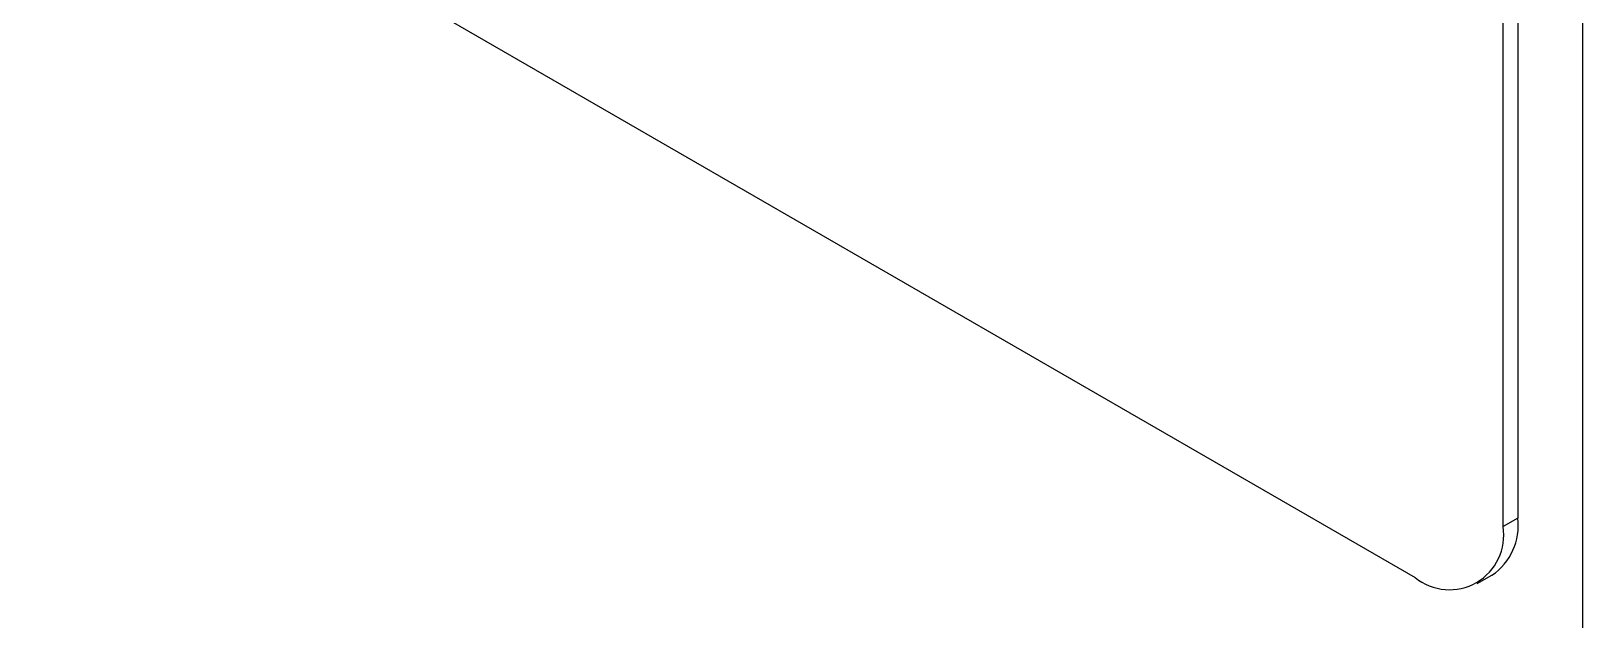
# Model space of a CAD drawing. Extents: x 75 to 2075, y 25 to 1460.
# Drawn here: x 1942.06 to 1984.79, y 987.72 to 1003.94 of the extents above; entities that cross this region are included whole.
import ezdxf

# ---------------------------------------------------------------- set-up
doc = ezdxf.new("R2010")
doc.units = 0
doc.header["$LTSCALE"] = 5
doc.linetypes.add('SLD-KATı', pattern=[0])
doc.layers.get('0').update_dxf_attribs({"linetype": 'CONTINUOUS'})

msp = doc.modelspace()

# ---------------------------------------------------------------- linework, layer by layer
at = {"color": 7, "linetype": 'SLD-KATı'}
for p, q in [((1984.792, 520.712), (1984.792, 1064.295)), ((1982.592, 990.294), (1982.592, 1059.35)), ((1982.996, 1059.584), (1982.996, 990.528)), ((1904.205, 1032.747), (1980.168, 988.894)), ((1982.996, 990.528), (1982.592, 990.294)), ((1981.882, 988.725), (1982.286, 988.958))]:
    msp.add_line(p, q, dxfattribs=at)
for centre, radius, start, end in [((1981.366, 990.32), 1.644, 304.0564, 7.2558), ((1981.114, 990.055), 1.497, 230.7967, 9.214)]:
    msp.add_arc(centre, radius, start, end, dxfattribs=at)

doc.saveas('drawing.dxf')
